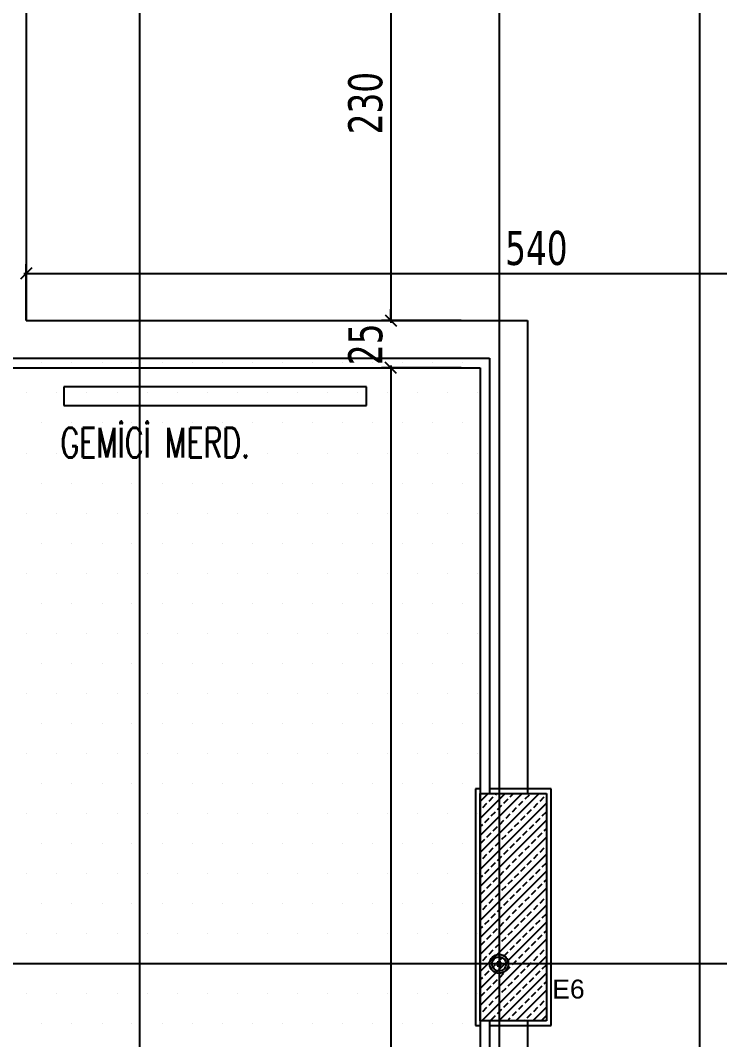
# Model space of a CAD drawing. Header units: millimetres. Extents: x 43168.9 to 43194.6, y -25545.1 to -25543.4.
# Drawn here: x 43175.4923 to 43175.5662, y -25544.3519 to -25544.2442 of the extents above; entities that cross this region are included whole.
import ezdxf

# ---------------------------------------------------------------- set-up
doc = ezdxf.new("R2010")
doc.units = ezdxf.units.MM
doc.header["$LTSCALE"] = 200
doc.linetypes.add('DASHDOT2', pattern=[0.5, 0.25, -0.125, 0, -0.125])
for name, color, linetype in [('aks_sgh', 5, 'DASHDOT2'), ('cam_sgh', 1, 'Continuous'), ('gor-4_sgh', 17, 'Continuous'), ('kolon-b.a_sgh', 6, 'Continuous'), ('merdi_sgh', 3, 'Continuous'), ('olcuic_sgh', 183, 'Continuous'), ('siva_sgh', 145, 'Continuous'), ('tarama-betonarme_sgh', 223, 'Continuous'), ('tarama-zemin_sgh', 197, 'Continuous'), ('yazi-merdi_sgh', 9, 'Continuous')]:
    doc.layers.add(name, color=color, linetype=linetype)
doc.styles.add('1-200', font='arial.ttf', dxfattribs={"height": 60})
doc.styles.add('dim', font='VERDANA.TTF', dxfattribs={"width": 0.7})
doc.styles.add('text3', font='simplex8.shx', dxfattribs={"width": 0.7})

msp = doc.modelspace()

# ---------------------------------------------------------------- hatches: boundary and pattern name
h = msp.add_hatch(color=256)
edge = h.paths.add_edge_path()
edge.add_arc((43175.54288, -25544.34392), 0.001, 0, 360)
edge = h.paths.add_edge_path(flags=16)
edge.add_arc((43175.54288, -25544.34392), 0.00075, 0, 360)

# ---------------------------------------------------------------- linework, layer by layer
at = {"color": 0, "linetype": 'ByBlock', "lineweight": -2}
for p, q in [((43175.49348, -25544.27036), (43175.49228, -25544.27156)), ((43175.49348, -25544.27036), (43175.49228, -25544.27156)), ((43175.53084, -25544.27532), (43175.53204, -25544.27652)), ((43175.53084, -25544.27532), (43175.53204, -25544.27652)), ((43175.53204, -25544.28152), (43175.53084, -25544.28032)), ((43175.53204, -25544.28152), (43175.53084, -25544.28032)), ((43175.54308, -25544.34372), (43175.54268, -25544.34372)), ((43175.54268, -25544.34372), (43175.54268, -25544.34412)), ((43175.54295, -25544.34385), (43175.54281, -25544.34399)), ((43175.54295, -25544.34399), (43175.54281, -25544.34385)), ((43175.54308, -25544.34412), (43175.54308, -25544.34372)), ((43175.54268, -25544.34412), (43175.54308, -25544.34412))]:
    msp.add_line(p, q, dxfattribs=at)
at = {"color": 0, "linetype": 'Continuous', "lineweight": -2}
for radius in [0.001, 0.00075]:
    msp.add_circle((43175.54288, -25544.34392), radius, dxfattribs=at)
at = {"layer": 'aks_sgh'}
for p, q in [((43175.50488, -25543.74092), (43175.50488, -25544.60992)), ((43175.54288, -25543.74092), (43175.54288, -25544.60992)), ((43175.80688, -25544.34392), (43175.00488, -25544.34392))]:
    msp.add_line(p, q, dxfattribs=at)
at = {"layer": 'cam_sgh'}
for p, q in [((43175.48888, -25544.27992), (43175.54188, -25544.27992)), ((43175.54188, -25544.27992), (43175.54188, -25544.32592)), ((43175.48788, -25544.28092), (43175.54088, -25544.28092)), ((43175.54088, -25544.28092), (43175.54088, -25544.46492)), ((43175.54188, -25544.34992), (43175.54188, -25544.46492))]:
    msp.add_line(p, q, dxfattribs=at)
at = {"layer": 'gor-4_sgh'}
for p, q in [((43175.49288, -25544.05092), (43175.49288, -25544.27592)), ((43175.49288, -25544.27592), (43175.54588, -25544.27592)), ((43175.54588, -25544.27592), (43175.54588, -25544.32592)), ((43175.54588, -25544.34992), (43175.54588, -25544.46492))]:
    msp.add_line(p, q, dxfattribs=at)
at = {"layer": 'kolon-b.a_sgh'}
for p, q in [((43175.54088, -25544.32592), (43175.54788, -25544.32592)), ((43175.54088, -25544.34992), (43175.54088, -25544.32592)), ((43175.54788, -25544.32592), (43175.54788, -25544.34992)), ((43175.54788, -25544.34992), (43175.54088, -25544.34992))]:
    msp.add_line(p, q, dxfattribs=at)
at = {"layer": 'merdi_sgh'}
for p, q in [((43175.49688, -25544.28292), (43175.49688, -25544.28492)), ((43175.52888, -25544.28292), (43175.49688, -25544.28292)), ((43175.52888, -25544.28492), (43175.52888, -25544.28292)), ((43175.49688, -25544.28492), (43175.52888, -25544.28492))]:
    msp.add_line(p, q, dxfattribs=at)
at = {"layer": 'olcuic_sgh'}
for p, q in [((43175.56407, -25543.87067), (43175.56407, -25544.54617)), ((43175.53144, -25544.22967), (43175.53144, -25544.27617)), ((43175.49288, -25544.27592), (43175.49288, -25544.26996)), ((43175.49288, -25544.27592), (43175.49288, -25544.26996)), ((43175.49263, -25544.27096), (43175.60113, -25544.27096)), ((43175.49288, -25544.27096), (43175.49408, -25544.27096)), ((43175.53144, -25544.27592), (43175.53144, -25544.27472)), ((43175.53888, -25544.27592), (43175.53044, -25544.27592)), ((43175.53888, -25544.27592), (43175.53044, -25544.27592)), ((43175.53888, -25544.28092), (43175.53044, -25544.28092)), ((43175.53888, -25544.28092), (43175.53044, -25544.28092)), ((43175.53144, -25544.28067), (43175.53144, -25544.46517)), ((43175.53144, -25544.28092), (43175.53144, -25544.28212))]:
    msp.add_line(p, q, dxfattribs=at)
at = {"layer": 'siva_sgh'}
for p, q in [((43175.54088, -25544.32542), (43175.54038, -25544.32542)), ((43175.54038, -25544.32542), (43175.54038, -25544.35042)), ((43175.54838, -25544.32542), (43175.54188, -25544.32542)), ((43175.54838, -25544.35042), (43175.54838, -25544.32542)), ((43175.54038, -25544.35042), (43175.54088, -25544.35042)), ((43175.54188, -25544.35042), (43175.54838, -25544.35042))]:
    msp.add_line(p, q, dxfattribs=at)
at = {"layer": 'tarama-betonarme_sgh'}
for p, q in [((43175.54088, -25544.32676), (43175.54172, -25544.32592)), ((43175.54088, -25544.32856), (43175.54351, -25544.32592)), ((43175.54088, -25544.33035), (43175.54531, -25544.32592)), ((43175.54088, -25544.33215), (43175.54711, -25544.32592)), ((43175.54182, -25544.32671), (43175.54227, -25544.32626)), ((43175.5425, -25544.32604), (43175.54262, -25544.32592)), ((43175.54339, -25544.32694), (43175.54384, -25544.32649)), ((43175.54407, -25544.32626), (43175.54441, -25544.32592)), ((43175.54497, -25544.32716), (43175.54541, -25544.32671)), ((43175.54564, -25544.32649), (43175.54609, -25544.32604)), ((43175.54721, -25544.32671), (43175.54766, -25544.32626)), ((43175.54088, -25544.33394), (43175.54788, -25544.32694)), ((43175.54088, -25544.32766), (43175.54092, -25544.32761)), ((43175.54115, -25544.32739), (43175.5416, -25544.32694)), ((43175.54205, -25544.32828), (43175.5425, -25544.32784)), ((43175.54272, -25544.32761), (43175.54317, -25544.32716)), ((43175.54429, -25544.32784), (43175.54474, -25544.32739)), ((43175.54586, -25544.32806), (43175.54631, -25544.32761)), ((43175.54654, -25544.32739), (43175.54699, -25544.32694)), ((43175.54744, -25544.32828), (43175.54788, -25544.32784)), ((43175.54088, -25544.33574), (43175.54788, -25544.32874)), ((43175.54137, -25544.32896), (43175.54182, -25544.32851)), ((43175.54295, -25544.32918), (43175.54339, -25544.32873)), ((43175.54362, -25544.32851), (43175.54407, -25544.32806)), ((43175.54452, -25544.32941), (43175.54497, -25544.32896)), ((43175.54519, -25544.32873), (43175.54564, -25544.32828)), ((43175.54676, -25544.32896), (43175.54721, -25544.32851)), ((43175.54088, -25544.32945), (43175.54115, -25544.32918)), ((43175.54227, -25544.32986), (43175.54272, -25544.32941)), ((43175.54384, -25544.33008), (43175.54429, -25544.32963)), ((43175.54541, -25544.33031), (43175.54586, -25544.32986)), ((43175.54609, -25544.32963), (43175.54654, -25544.32918)), ((43175.54766, -25544.32986), (43175.54788, -25544.32964)), ((43175.54088, -25544.33754), (43175.54788, -25544.33054)), ((43175.54092, -25544.3312), (43175.54137, -25544.33075)), ((43175.5416, -25544.33053), (43175.54205, -25544.33008)), ((43175.5425, -25544.33143), (43175.54295, -25544.33098)), ((43175.54317, -25544.33075), (43175.54362, -25544.33031)), ((43175.54474, -25544.33098), (43175.54519, -25544.33053)), ((43175.54631, -25544.3312), (43175.54676, -25544.33075)), ((43175.54699, -25544.33053), (43175.54744, -25544.33008)), ((43175.54182, -25544.3321), (43175.54227, -25544.33165)), ((43175.54339, -25544.33233), (43175.54384, -25544.33188)), ((43175.54407, -25544.33165), (43175.54452, -25544.3312)), ((43175.54497, -25544.33255), (43175.54541, -25544.3321)), ((43175.54564, -25544.33188), (43175.54609, -25544.33143)), ((43175.54721, -25544.3321), (43175.54766, -25544.33165)), ((43175.54088, -25544.33933), (43175.54788, -25544.33233)), ((43175.54088, -25544.33305), (43175.54092, -25544.333)), ((43175.54115, -25544.33278), (43175.5416, -25544.33233)), ((43175.54205, -25544.33367), (43175.5425, -25544.33322)), ((43175.54272, -25544.333), (43175.54317, -25544.33255)), ((43175.54429, -25544.33322), (43175.54474, -25544.33278)), ((43175.54586, -25544.33345), (43175.54631, -25544.333)), ((43175.54654, -25544.33278), (43175.54699, -25544.33233)), ((43175.54744, -25544.33367), (43175.54788, -25544.33323)), ((43175.54088, -25544.34113), (43175.54788, -25544.33413)), ((43175.54137, -25544.33435), (43175.54182, -25544.3339)), ((43175.54295, -25544.33457), (43175.54339, -25544.33412)), ((43175.54362, -25544.3339), (43175.54407, -25544.33345)), ((43175.54452, -25544.3348), (43175.54497, -25544.33435)), ((43175.54519, -25544.33412), (43175.54564, -25544.33367)), ((43175.54676, -25544.33435), (43175.54721, -25544.3339)), ((43175.54088, -25544.33484), (43175.54115, -25544.33457)), ((43175.54227, -25544.33524), (43175.54272, -25544.3348)), ((43175.54384, -25544.33547), (43175.54429, -25544.33502)), ((43175.54541, -25544.33569), (43175.54586, -25544.33524)), ((43175.54609, -25544.33502), (43175.54654, -25544.33457)), ((43175.54766, -25544.33524), (43175.54788, -25544.33503)), ((43175.54088, -25544.34292), (43175.54788, -25544.33592)), ((43175.54092, -25544.33659), (43175.54137, -25544.33614)), ((43175.5416, -25544.33592), (43175.54205, -25544.33547)), ((43175.5425, -25544.33682), (43175.54295, -25544.33637)), ((43175.54317, -25544.33614), (43175.54362, -25544.33569)), ((43175.54474, -25544.33637), (43175.54519, -25544.33592)), ((43175.54631, -25544.33659), (43175.54676, -25544.33614)), ((43175.54699, -25544.33592), (43175.54744, -25544.33547)), ((43175.54182, -25544.33749), (43175.54227, -25544.33704)), ((43175.54339, -25544.33771), (43175.54384, -25544.33727)), ((43175.54407, -25544.33704), (43175.54452, -25544.33659)), ((43175.54497, -25544.33794), (43175.54541, -25544.33749)), ((43175.54564, -25544.33727), (43175.54609, -25544.33682)), ((43175.54721, -25544.33749), (43175.54766, -25544.33704)), ((43175.54088, -25544.34472), (43175.54788, -25544.33772)), ((43175.54088, -25544.33843), (43175.54092, -25544.33839)), ((43175.54115, -25544.33816), (43175.5416, -25544.33771)), ((43175.54205, -25544.33906), (43175.5425, -25544.33861)), ((43175.54272, -25544.33839), (43175.54317, -25544.33794)), ((43175.54429, -25544.33861), (43175.54474, -25544.33816)), ((43175.54586, -25544.33884), (43175.54631, -25544.33839)), ((43175.54654, -25544.33816), (43175.54699, -25544.33771)), ((43175.54744, -25544.33906), (43175.54788, -25544.33862)), ((43175.54088, -25544.34652), (43175.54788, -25544.33952)), ((43175.54137, -25544.33973), (43175.54182, -25544.33929)), ((43175.54295, -25544.33996), (43175.54339, -25544.33951)), ((43175.54362, -25544.33929), (43175.54407, -25544.33884)), ((43175.54452, -25544.34018), (43175.54497, -25544.33973)), ((43175.54519, -25544.33951), (43175.54564, -25544.33906)), ((43175.54676, -25544.33973), (43175.54721, -25544.33929)), ((43175.54088, -25544.34023), (43175.54115, -25544.33996)), ((43175.54227, -25544.34063), (43175.54272, -25544.34018)), ((43175.54384, -25544.34086), (43175.54429, -25544.34041)), ((43175.54541, -25544.34108), (43175.54586, -25544.34063)), ((43175.54609, -25544.34041), (43175.54654, -25544.33996)), ((43175.54766, -25544.34063), (43175.54788, -25544.34041)), ((43175.54088, -25544.34831), (43175.54788, -25544.34131)), ((43175.54092, -25544.34198), (43175.54137, -25544.34153)), ((43175.5416, -25544.34131), (43175.54205, -25544.34086)), ((43175.5425, -25544.3422), (43175.54295, -25544.34176)), ((43175.54317, -25544.34153), (43175.54362, -25544.34108)), ((43175.54474, -25544.34176), (43175.54519, -25544.34131)), ((43175.54631, -25544.34198), (43175.54676, -25544.34153)), ((43175.54699, -25544.34131), (43175.54744, -25544.34086)), ((43175.54182, -25544.34288), (43175.54227, -25544.34243)), ((43175.54339, -25544.3431), (43175.54384, -25544.34265)), ((43175.54407, -25544.34243), (43175.54452, -25544.34198)), ((43175.54497, -25544.34333), (43175.54541, -25544.34288)), ((43175.54564, -25544.34265), (43175.54609, -25544.3422)), ((43175.54721, -25544.34288), (43175.54766, -25544.34243)), ((43175.54088, -25544.34382), (43175.54092, -25544.34378)), ((43175.54107, -25544.34992), (43175.54788, -25544.34311)), ((43175.54115, -25544.34355), (43175.5416, -25544.3431)), ((43175.54205, -25544.34445), (43175.5425, -25544.344)), ((43175.54272, -25544.34378), (43175.54317, -25544.34333)), ((43175.54429, -25544.344), (43175.54474, -25544.34355)), ((43175.54586, -25544.34422), (43175.54631, -25544.34378)), ((43175.54654, -25544.34355), (43175.54699, -25544.3431)), ((43175.54744, -25544.34445), (43175.54788, -25544.34401)), ((43175.54137, -25544.34512), (43175.54182, -25544.34467)), ((43175.54286, -25544.34992), (43175.54788, -25544.3449)), ((43175.54295, -25544.34535), (43175.54339, -25544.3449)), ((43175.54362, -25544.34467), (43175.54407, -25544.34422)), ((43175.54452, -25544.34557), (43175.54497, -25544.34512)), ((43175.54519, -25544.3449), (43175.54564, -25544.34445)), ((43175.54676, -25544.34512), (43175.54721, -25544.34467)), ((43175.54088, -25544.34562), (43175.54115, -25544.34535)), ((43175.54227, -25544.34602), (43175.54272, -25544.34557)), ((43175.54384, -25544.34625), (43175.54429, -25544.3458)), ((43175.54541, -25544.34647), (43175.54586, -25544.34602)), ((43175.54609, -25544.3458), (43175.54654, -25544.34535)), ((43175.54766, -25544.34602), (43175.54788, -25544.3458)), ((43175.54092, -25544.34737), (43175.54137, -25544.34692)), ((43175.5416, -25544.34669), (43175.54205, -25544.34625)), ((43175.5425, -25544.34759), (43175.54295, -25544.34714)), ((43175.54317, -25544.34692), (43175.54362, -25544.34647)), ((43175.54466, -25544.34992), (43175.54788, -25544.3467)), ((43175.54474, -25544.34714), (43175.54519, -25544.34669)), ((43175.54631, -25544.34737), (43175.54676, -25544.34692)), ((43175.54699, -25544.34669), (43175.54744, -25544.34625)), ((43175.54182, -25544.34827), (43175.54227, -25544.34782)), ((43175.54339, -25544.34849), (43175.54384, -25544.34804)), ((43175.54407, -25544.34782), (43175.54452, -25544.34737)), ((43175.54497, -25544.34872), (43175.54541, -25544.34827)), ((43175.54564, -25544.34804), (43175.54609, -25544.34759)), ((43175.54721, -25544.34827), (43175.54766, -25544.34782)), ((43175.54088, -25544.34921), (43175.54092, -25544.34916)), ((43175.54115, -25544.34894), (43175.5416, -25544.34849)), ((43175.54205, -25544.34984), (43175.5425, -25544.34939)), ((43175.54272, -25544.34916), (43175.54317, -25544.34872)), ((43175.54429, -25544.34939), (43175.54474, -25544.34894)), ((43175.54586, -25544.34961), (43175.54631, -25544.34916)), ((43175.54646, -25544.34992), (43175.54788, -25544.3485)), ((43175.54654, -25544.34894), (43175.54699, -25544.34849)), ((43175.54744, -25544.34984), (43175.54788, -25544.34939)), ((43175.54376, -25544.34992), (43175.54407, -25544.34961)), ((43175.54556, -25544.34992), (43175.54564, -25544.34984))]:
    msp.add_line(p, q, dxfattribs=at)
at = {"layer": 'tarama-zemin_sgh'}
for p, q in [((43175.49455, -25544.2804), (43175.49455, -25544.2804)), ((43175.49772, -25544.2804), (43175.49772, -25544.2804)), ((43175.5009, -25544.2804), (43175.5009, -25544.2804)), ((43175.50407, -25544.2804), (43175.50407, -25544.2804)), ((43175.50725, -25544.2804), (43175.50725, -25544.2804)), ((43175.51042, -25544.2804), (43175.51042, -25544.2804)), ((43175.5136, -25544.2804), (43175.5136, -25544.2804)), ((43175.51677, -25544.2804), (43175.51677, -25544.2804)), ((43175.51995, -25544.2804), (43175.51995, -25544.2804)), ((43175.52312, -25544.2804), (43175.52312, -25544.2804)), ((43175.5263, -25544.2804), (43175.5263, -25544.2804)), ((43175.52947, -25544.2804), (43175.52947, -25544.2804)), ((43175.53265, -25544.2804), (43175.53265, -25544.2804)), ((43175.53582, -25544.2804), (43175.53582, -25544.2804)), ((43175.539, -25544.2804), (43175.539, -25544.2804)), ((43175.49296, -25544.28358), (43175.49296, -25544.28358)), ((43175.49614, -25544.28358), (43175.49614, -25544.28358)), ((43175.49931, -25544.28358), (43175.49931, -25544.28358)), ((43175.50249, -25544.28358), (43175.50249, -25544.28358)), ((43175.50566, -25544.28358), (43175.50566, -25544.28358)), ((43175.50884, -25544.28358), (43175.50884, -25544.28358)), ((43175.51201, -25544.28358), (43175.51201, -25544.28358)), ((43175.51519, -25544.28358), (43175.51519, -25544.28358)), ((43175.51836, -25544.28358), (43175.51836, -25544.28358)), ((43175.52154, -25544.28358), (43175.52154, -25544.28358)), ((43175.52471, -25544.28358), (43175.52471, -25544.28358)), ((43175.52789, -25544.28358), (43175.52789, -25544.28358)), ((43175.53106, -25544.28358), (43175.53106, -25544.28358)), ((43175.53424, -25544.28358), (43175.53424, -25544.28358)), ((43175.53741, -25544.28358), (43175.53741, -25544.28358)), ((43175.54059, -25544.28358), (43175.54059, -25544.28358)), ((43175.49455, -25544.28675), (43175.49455, -25544.28675)), ((43175.49772, -25544.28675), (43175.49772, -25544.28675)), ((43175.5009, -25544.28675), (43175.5009, -25544.28675)), ((43175.50407, -25544.28675), (43175.50407, -25544.28675)), ((43175.50725, -25544.28675), (43175.50725, -25544.28675)), ((43175.51042, -25544.28675), (43175.51042, -25544.28675)), ((43175.5136, -25544.28675), (43175.5136, -25544.28675)), ((43175.51677, -25544.28675), (43175.51677, -25544.28675)), ((43175.51995, -25544.28675), (43175.51995, -25544.28675)), ((43175.52312, -25544.28675), (43175.52312, -25544.28675)), ((43175.5263, -25544.28675), (43175.5263, -25544.28675)), ((43175.52947, -25544.28675), (43175.52947, -25544.28675)), ((43175.53265, -25544.28675), (43175.53265, -25544.28675)), ((43175.53582, -25544.28675), (43175.53582, -25544.28675)), ((43175.539, -25544.28675), (43175.539, -25544.28675)), ((43175.49296, -25544.28993), (43175.49296, -25544.28993)), ((43175.49614, -25544.28993), (43175.49614, -25544.28993)), ((43175.49931, -25544.28993), (43175.49931, -25544.28993)), ((43175.50249, -25544.28993), (43175.50249, -25544.28993)), ((43175.50566, -25544.28993), (43175.50566, -25544.28993)), ((43175.50884, -25544.28993), (43175.50884, -25544.28993)), ((43175.51201, -25544.28993), (43175.51201, -25544.28993)), ((43175.51519, -25544.28993), (43175.51519, -25544.28993)), ((43175.51836, -25544.28993), (43175.51836, -25544.28993)), ((43175.52154, -25544.28993), (43175.52154, -25544.28993)), ((43175.52471, -25544.28993), (43175.52471, -25544.28993)), ((43175.52789, -25544.28993), (43175.52789, -25544.28993)), ((43175.53106, -25544.28993), (43175.53106, -25544.28993)), ((43175.53424, -25544.28993), (43175.53424, -25544.28993)), ((43175.53741, -25544.28993), (43175.53741, -25544.28993)), ((43175.54059, -25544.28993), (43175.54059, -25544.28993)), ((43175.49455, -25544.2931), (43175.49455, -25544.2931)), ((43175.49772, -25544.2931), (43175.49772, -25544.2931)), ((43175.5009, -25544.2931), (43175.5009, -25544.2931)), ((43175.50407, -25544.2931), (43175.50407, -25544.2931)), ((43175.50725, -25544.2931), (43175.50725, -25544.2931)), ((43175.51042, -25544.2931), (43175.51042, -25544.2931)), ((43175.5136, -25544.2931), (43175.5136, -25544.2931)), ((43175.51677, -25544.2931), (43175.51677, -25544.2931)), ((43175.51995, -25544.2931), (43175.51995, -25544.2931)), ((43175.52312, -25544.2931), (43175.52312, -25544.2931)), ((43175.5263, -25544.2931), (43175.5263, -25544.2931)), ((43175.52947, -25544.2931), (43175.52947, -25544.2931)), ((43175.53265, -25544.2931), (43175.53265, -25544.2931)), ((43175.53582, -25544.2931), (43175.53582, -25544.2931)), ((43175.539, -25544.2931), (43175.539, -25544.2931)), ((43175.49296, -25544.29628), (43175.49296, -25544.29628)), ((43175.49614, -25544.29628), (43175.49614, -25544.29628)), ((43175.49931, -25544.29628), (43175.49931, -25544.29628)), ((43175.50249, -25544.29628), (43175.50249, -25544.29628)), ((43175.50566, -25544.29628), (43175.50566, -25544.29628)), ((43175.50884, -25544.29628), (43175.50884, -25544.29628)), ((43175.51201, -25544.29628), (43175.51201, -25544.29628)), ((43175.51519, -25544.29628), (43175.51519, -25544.29628)), ((43175.51836, -25544.29628), (43175.51836, -25544.29628)), ((43175.52154, -25544.29628), (43175.52154, -25544.29628)), ((43175.52471, -25544.29628), (43175.52471, -25544.29628)), ((43175.52789, -25544.29628), (43175.52789, -25544.29628)), ((43175.53106, -25544.29628), (43175.53106, -25544.29628)), ((43175.53424, -25544.29628), (43175.53424, -25544.29628)), ((43175.53741, -25544.29628), (43175.53741, -25544.29628)), ((43175.54059, -25544.29628), (43175.54059, -25544.29628)), ((43175.49455, -25544.29945), (43175.49455, -25544.29945)), ((43175.49772, -25544.29945), (43175.49772, -25544.29945)), ((43175.5009, -25544.29945), (43175.5009, -25544.29945)), ((43175.50407, -25544.29945), (43175.50407, -25544.29945)), ((43175.50725, -25544.29945), (43175.50725, -25544.29945)), ((43175.51042, -25544.29945), (43175.51042, -25544.29945)), ((43175.5136, -25544.29945), (43175.5136, -25544.29945)), ((43175.51677, -25544.29945), (43175.51677, -25544.29945)), ((43175.51995, -25544.29945), (43175.51995, -25544.29945)), ((43175.52312, -25544.29945), (43175.52312, -25544.29945)), ((43175.5263, -25544.29945), (43175.5263, -25544.29945)), ((43175.52947, -25544.29945), (43175.52947, -25544.29945)), ((43175.53265, -25544.29945), (43175.53265, -25544.29945)), ((43175.53582, -25544.29945), (43175.53582, -25544.29945)), ((43175.539, -25544.29945), (43175.539, -25544.29945)), ((43175.49296, -25544.30263), (43175.49296, -25544.30263)), ((43175.49614, -25544.30263), (43175.49614, -25544.30263)), ((43175.49931, -25544.30263), (43175.49931, -25544.30263)), ((43175.50249, -25544.30263), (43175.50249, -25544.30263)), ((43175.50566, -25544.30263), (43175.50566, -25544.30263)), ((43175.50884, -25544.30263), (43175.50884, -25544.30263)), ((43175.51201, -25544.30263), (43175.51201, -25544.30263)), ((43175.51519, -25544.30263), (43175.51519, -25544.30263)), ((43175.51836, -25544.30263), (43175.51836, -25544.30263)), ((43175.52154, -25544.30263), (43175.52154, -25544.30263)), ((43175.52471, -25544.30263), (43175.52471, -25544.30263)), ((43175.52789, -25544.30263), (43175.52789, -25544.30263)), ((43175.53106, -25544.30263), (43175.53106, -25544.30263)), ((43175.53424, -25544.30263), (43175.53424, -25544.30263)), ((43175.53741, -25544.30263), (43175.53741, -25544.30263)), ((43175.54059, -25544.30263), (43175.54059, -25544.30263)), ((43175.49455, -25544.3058), (43175.49455, -25544.3058)), ((43175.49772, -25544.3058), (43175.49772, -25544.3058)), ((43175.5009, -25544.3058), (43175.5009, -25544.3058)), ((43175.50407, -25544.3058), (43175.50407, -25544.3058)), ((43175.50725, -25544.3058), (43175.50725, -25544.3058)), ((43175.51042, -25544.3058), (43175.51042, -25544.3058)), ((43175.5136, -25544.3058), (43175.5136, -25544.3058)), ((43175.51677, -25544.3058), (43175.51677, -25544.3058)), ((43175.51995, -25544.3058), (43175.51995, -25544.3058)), ((43175.52312, -25544.3058), (43175.52312, -25544.3058)), ((43175.5263, -25544.3058), (43175.5263, -25544.3058)), ((43175.52947, -25544.3058), (43175.52947, -25544.3058)), ((43175.53265, -25544.3058), (43175.53265, -25544.3058)), ((43175.53582, -25544.3058), (43175.53582, -25544.3058)), ((43175.539, -25544.3058), (43175.539, -25544.3058)), ((43175.49296, -25544.30898), (43175.49296, -25544.30898)), ((43175.49614, -25544.30898), (43175.49614, -25544.30898)), ((43175.49931, -25544.30898), (43175.49931, -25544.30898)), ((43175.50249, -25544.30898), (43175.50249, -25544.30898)), ((43175.50566, -25544.30898), (43175.50566, -25544.30898)), ((43175.50884, -25544.30898), (43175.50884, -25544.30898)), ((43175.51201, -25544.30898), (43175.51201, -25544.30898)), ((43175.51519, -25544.30898), (43175.51519, -25544.30898)), ((43175.51836, -25544.30898), (43175.51836, -25544.30898)), ((43175.52154, -25544.30898), (43175.52154, -25544.30898)), ((43175.52471, -25544.30898), (43175.52471, -25544.30898)), ((43175.52789, -25544.30898), (43175.52789, -25544.30898)), ((43175.53106, -25544.30898), (43175.53106, -25544.30898)), ((43175.53424, -25544.30898), (43175.53424, -25544.30898)), ((43175.53741, -25544.30898), (43175.53741, -25544.30898)), ((43175.54059, -25544.30898), (43175.54059, -25544.30898)), ((43175.49455, -25544.31215), (43175.49455, -25544.31215)), ((43175.49772, -25544.31215), (43175.49772, -25544.31215)), ((43175.5009, -25544.31215), (43175.5009, -25544.31215)), ((43175.50407, -25544.31215), (43175.50407, -25544.31215)), ((43175.50725, -25544.31215), (43175.50725, -25544.31215)), ((43175.51042, -25544.31215), (43175.51042, -25544.31215)), ((43175.5136, -25544.31215), (43175.5136, -25544.31215)), ((43175.51677, -25544.31215), (43175.51677, -25544.31215)), ((43175.51995, -25544.31215), (43175.51995, -25544.31215)), ((43175.52312, -25544.31215), (43175.52312, -25544.31215)), ((43175.5263, -25544.31215), (43175.5263, -25544.31215)), ((43175.52947, -25544.31215), (43175.52947, -25544.31215)), ((43175.53265, -25544.31215), (43175.53265, -25544.31215)), ((43175.53582, -25544.31215), (43175.53582, -25544.31215)), ((43175.539, -25544.31215), (43175.539, -25544.31215)), ((43175.49296, -25544.31533), (43175.49296, -25544.31533)), ((43175.49614, -25544.31533), (43175.49614, -25544.31533)), ((43175.49931, -25544.31533), (43175.49931, -25544.31533)), ((43175.50249, -25544.31533), (43175.50249, -25544.31533)), ((43175.50566, -25544.31533), (43175.50566, -25544.31533)), ((43175.50884, -25544.31533), (43175.50884, -25544.31533)), ((43175.51201, -25544.31533), (43175.51201, -25544.31533)), ((43175.51519, -25544.31533), (43175.51519, -25544.31533)), ((43175.51836, -25544.31533), (43175.51836, -25544.31533)), ((43175.52154, -25544.31533), (43175.52154, -25544.31533)), ((43175.52471, -25544.31533), (43175.52471, -25544.31533)), ((43175.52789, -25544.31533), (43175.52789, -25544.31533)), ((43175.53106, -25544.31533), (43175.53106, -25544.31533)), ((43175.53424, -25544.31533), (43175.53424, -25544.31533)), ((43175.53741, -25544.31533), (43175.53741, -25544.31533)), ((43175.54059, -25544.31533), (43175.54059, -25544.31533)), ((43175.49455, -25544.3185), (43175.49455, -25544.3185)), ((43175.49772, -25544.3185), (43175.49772, -25544.3185)), ((43175.5009, -25544.3185), (43175.5009, -25544.3185)), ((43175.50407, -25544.3185), (43175.50407, -25544.3185)), ((43175.50725, -25544.3185), (43175.50725, -25544.3185)), ((43175.51042, -25544.3185), (43175.51042, -25544.3185)), ((43175.5136, -25544.3185), (43175.5136, -25544.3185)), ((43175.51677, -25544.3185), (43175.51677, -25544.3185)), ((43175.51995, -25544.3185), (43175.51995, -25544.3185)), ((43175.52312, -25544.3185), (43175.52312, -25544.3185)), ((43175.5263, -25544.3185), (43175.5263, -25544.3185)), ((43175.52947, -25544.3185), (43175.52947, -25544.3185)), ((43175.53265, -25544.3185), (43175.53265, -25544.3185)), ((43175.53582, -25544.3185), (43175.53582, -25544.3185)), ((43175.539, -25544.3185), (43175.539, -25544.3185)), ((43175.49296, -25544.32168), (43175.49296, -25544.32168)), ((43175.49614, -25544.32168), (43175.49614, -25544.32168)), ((43175.49931, -25544.32168), (43175.49931, -25544.32168)), ((43175.50249, -25544.32168), (43175.50249, -25544.32168)), ((43175.50566, -25544.32168), (43175.50566, -25544.32168)), ((43175.50884, -25544.32168), (43175.50884, -25544.32168)), ((43175.51201, -25544.32168), (43175.51201, -25544.32168)), ((43175.51519, -25544.32168), (43175.51519, -25544.32168)), ((43175.51836, -25544.32168), (43175.51836, -25544.32168)), ((43175.52154, -25544.32168), (43175.52154, -25544.32168)), ((43175.52471, -25544.32168), (43175.52471, -25544.32168)), ((43175.52789, -25544.32168), (43175.52789, -25544.32168)), ((43175.53106, -25544.32168), (43175.53106, -25544.32168)), ((43175.53424, -25544.32168), (43175.53424, -25544.32168)), ((43175.53741, -25544.32168), (43175.53741, -25544.32168)), ((43175.54059, -25544.32168), (43175.54059, -25544.32168)), ((43175.49455, -25544.32485), (43175.49455, -25544.32485)), ((43175.49772, -25544.32485), (43175.49772, -25544.32485)), ((43175.5009, -25544.32485), (43175.5009, -25544.32485)), ((43175.50407, -25544.32485), (43175.50407, -25544.32485)), ((43175.50725, -25544.32485), (43175.50725, -25544.32485)), ((43175.51042, -25544.32485), (43175.51042, -25544.32485)), ((43175.5136, -25544.32485), (43175.5136, -25544.32485)), ((43175.51677, -25544.32485), (43175.51677, -25544.32485)), ((43175.51995, -25544.32485), (43175.51995, -25544.32485)), ((43175.52312, -25544.32485), (43175.52312, -25544.32485)), ((43175.5263, -25544.32485), (43175.5263, -25544.32485)), ((43175.52947, -25544.32485), (43175.52947, -25544.32485)), ((43175.53265, -25544.32485), (43175.53265, -25544.32485)), ((43175.53582, -25544.32485), (43175.53582, -25544.32485)), ((43175.539, -25544.32485), (43175.539, -25544.32485)), ((43175.49296, -25544.32803), (43175.49296, -25544.32803)), ((43175.49614, -25544.32803), (43175.49614, -25544.32803)), ((43175.49931, -25544.32803), (43175.49931, -25544.32803)), ((43175.50249, -25544.32803), (43175.50249, -25544.32803)), ((43175.50566, -25544.32803), (43175.50566, -25544.32803)), ((43175.50884, -25544.32803), (43175.50884, -25544.32803)), ((43175.51201, -25544.32803), (43175.51201, -25544.32803)), ((43175.51519, -25544.32803), (43175.51519, -25544.32803)), ((43175.51836, -25544.32803), (43175.51836, -25544.32803)), ((43175.52154, -25544.32803), (43175.52154, -25544.32803)), ((43175.52471, -25544.32803), (43175.52471, -25544.32803)), ((43175.52789, -25544.32803), (43175.52789, -25544.32803)), ((43175.53106, -25544.32803), (43175.53106, -25544.32803)), ((43175.53424, -25544.32803), (43175.53424, -25544.32803)), ((43175.53741, -25544.32803), (43175.53741, -25544.32803)), ((43175.54059, -25544.32803), (43175.54059, -25544.32803)), ((43175.49455, -25544.3312), (43175.49455, -25544.3312)), ((43175.49772, -25544.3312), (43175.49772, -25544.3312)), ((43175.5009, -25544.3312), (43175.5009, -25544.3312)), ((43175.50407, -25544.3312), (43175.50407, -25544.3312)), ((43175.50725, -25544.3312), (43175.50725, -25544.3312)), ((43175.51042, -25544.3312), (43175.51042, -25544.3312)), ((43175.5136, -25544.3312), (43175.5136, -25544.3312)), ((43175.51677, -25544.3312), (43175.51677, -25544.3312)), ((43175.51995, -25544.3312), (43175.51995, -25544.3312)), ((43175.52312, -25544.3312), (43175.52312, -25544.3312)), ((43175.5263, -25544.3312), (43175.5263, -25544.3312)), ((43175.52947, -25544.3312), (43175.52947, -25544.3312)), ((43175.53265, -25544.3312), (43175.53265, -25544.3312)), ((43175.53582, -25544.3312), (43175.53582, -25544.3312)), ((43175.539, -25544.3312), (43175.539, -25544.3312)), ((43175.49296, -25544.33438), (43175.49296, -25544.33438)), ((43175.49614, -25544.33438), (43175.49614, -25544.33438)), ((43175.49931, -25544.33438), (43175.49931, -25544.33438)), ((43175.50249, -25544.33438), (43175.50249, -25544.33438)), ((43175.50566, -25544.33438), (43175.50566, -25544.33438)), ((43175.50884, -25544.33438), (43175.50884, -25544.33438)), ((43175.51201, -25544.33438), (43175.51201, -25544.33438)), ((43175.51519, -25544.33438), (43175.51519, -25544.33438)), ((43175.51836, -25544.33438), (43175.51836, -25544.33438)), ((43175.52154, -25544.33438), (43175.52154, -25544.33438)), ((43175.52471, -25544.33438), (43175.52471, -25544.33438)), ((43175.52789, -25544.33438), (43175.52789, -25544.33438)), ((43175.53106, -25544.33438), (43175.53106, -25544.33438)), ((43175.53424, -25544.33438), (43175.53424, -25544.33438)), ((43175.53741, -25544.33438), (43175.53741, -25544.33438)), ((43175.54059, -25544.33438), (43175.54059, -25544.33438)), ((43175.49455, -25544.33755), (43175.49455, -25544.33755)), ((43175.49772, -25544.33755), (43175.49772, -25544.33755)), ((43175.5009, -25544.33755), (43175.5009, -25544.33755)), ((43175.50407, -25544.33755), (43175.50407, -25544.33755)), ((43175.50725, -25544.33755), (43175.50725, -25544.33755)), ((43175.51042, -25544.33755), (43175.51042, -25544.33755)), ((43175.5136, -25544.33755), (43175.5136, -25544.33755)), ((43175.51677, -25544.33755), (43175.51677, -25544.33755)), ((43175.51995, -25544.33755), (43175.51995, -25544.33755)), ((43175.52312, -25544.33755), (43175.52312, -25544.33755)), ((43175.5263, -25544.33755), (43175.5263, -25544.33755)), ((43175.52947, -25544.33755), (43175.52947, -25544.33755)), ((43175.53265, -25544.33755), (43175.53265, -25544.33755)), ((43175.53582, -25544.33755), (43175.53582, -25544.33755)), ((43175.539, -25544.33755), (43175.539, -25544.33755)), ((43175.49296, -25544.34073), (43175.49296, -25544.34073)), ((43175.49614, -25544.34073), (43175.49614, -25544.34073)), ((43175.49931, -25544.34073), (43175.49931, -25544.34073)), ((43175.50249, -25544.34073), (43175.50249, -25544.34073)), ((43175.50566, -25544.34073), (43175.50566, -25544.34073)), ((43175.50884, -25544.34073), (43175.50884, -25544.34073)), ((43175.51201, -25544.34073), (43175.51201, -25544.34073)), ((43175.51519, -25544.34073), (43175.51519, -25544.34073)), ((43175.51836, -25544.34073), (43175.51836, -25544.34073)), ((43175.52154, -25544.34073), (43175.52154, -25544.34073)), ((43175.52471, -25544.34073), (43175.52471, -25544.34073)), ((43175.52789, -25544.34073), (43175.52789, -25544.34073)), ((43175.53106, -25544.34073), (43175.53106, -25544.34073)), ((43175.53424, -25544.34073), (43175.53424, -25544.34073)), ((43175.53741, -25544.34073), (43175.53741, -25544.34073)), ((43175.54059, -25544.34073), (43175.54059, -25544.34073)), ((43175.49455, -25544.3439), (43175.49455, -25544.3439)), ((43175.49772, -25544.3439), (43175.49772, -25544.3439)), ((43175.5009, -25544.3439), (43175.5009, -25544.3439)), ((43175.50407, -25544.3439), (43175.50407, -25544.3439)), ((43175.50725, -25544.3439), (43175.50725, -25544.3439)), ((43175.51042, -25544.3439), (43175.51042, -25544.3439)), ((43175.5136, -25544.3439), (43175.5136, -25544.3439)), ((43175.51677, -25544.3439), (43175.51677, -25544.3439)), ((43175.51995, -25544.3439), (43175.51995, -25544.3439)), ((43175.52312, -25544.3439), (43175.52312, -25544.3439)), ((43175.5263, -25544.3439), (43175.5263, -25544.3439)), ((43175.52947, -25544.3439), (43175.52947, -25544.3439)), ((43175.53265, -25544.3439), (43175.53265, -25544.3439)), ((43175.53582, -25544.3439), (43175.53582, -25544.3439)), ((43175.539, -25544.3439), (43175.539, -25544.3439)), ((43175.49296, -25544.34708), (43175.49296, -25544.34708)), ((43175.49614, -25544.34708), (43175.49614, -25544.34708)), ((43175.49931, -25544.34708), (43175.49931, -25544.34708)), ((43175.50249, -25544.34708), (43175.50249, -25544.34708)), ((43175.50566, -25544.34708), (43175.50566, -25544.34708)), ((43175.50884, -25544.34708), (43175.50884, -25544.34708)), ((43175.51201, -25544.34708), (43175.51201, -25544.34708)), ((43175.51519, -25544.34708), (43175.51519, -25544.34708)), ((43175.51836, -25544.34708), (43175.51836, -25544.34708)), ((43175.52154, -25544.34708), (43175.52154, -25544.34708)), ((43175.52471, -25544.34708), (43175.52471, -25544.34708)), ((43175.52789, -25544.34708), (43175.52789, -25544.34708)), ((43175.53106, -25544.34708), (43175.53106, -25544.34708)), ((43175.53424, -25544.34708), (43175.53424, -25544.34708)), ((43175.53741, -25544.34708), (43175.53741, -25544.34708)), ((43175.54059, -25544.34708), (43175.54059, -25544.34708)), ((43175.49455, -25544.35025), (43175.49455, -25544.35025)), ((43175.49772, -25544.35025), (43175.49772, -25544.35025)), ((43175.5009, -25544.35025), (43175.5009, -25544.35025)), ((43175.50407, -25544.35025), (43175.50407, -25544.35025)), ((43175.50725, -25544.35025), (43175.50725, -25544.35025)), ((43175.51042, -25544.35025), (43175.51042, -25544.35025)), ((43175.5136, -25544.35025), (43175.5136, -25544.35025)), ((43175.51677, -25544.35025), (43175.51677, -25544.35025)), ((43175.51995, -25544.35025), (43175.51995, -25544.35025)), ((43175.52312, -25544.35025), (43175.52312, -25544.35025)), ((43175.5263, -25544.35025), (43175.5263, -25544.35025)), ((43175.52947, -25544.35025), (43175.52947, -25544.35025)), ((43175.53265, -25544.35025), (43175.53265, -25544.35025)), ((43175.53582, -25544.35025), (43175.53582, -25544.35025)), ((43175.539, -25544.35025), (43175.539, -25544.35025))]:
    msp.add_line(p, q, dxfattribs=at)

# ---------------------------------------------------------------- texts
at = {"layer": 'aks_sgh', "style": '1-200'}
msp.add_text('E6', height=0.002, rotation=0, dxfattribs=at).set_placement((43175.54851, -25544.34758))
at = {"layer": 'olcuic_sgh', "color": 2, "style": 'dim', "width": 0.7}
for s, p in [('230', (43175.53053, -25544.25625)), ('25', (43175.53053, -25544.28064))]:
    msp.add_text(s, height=0.0036, rotation=90, dxfattribs=at).set_placement(p)
msp.add_text('540', height=0.0036, dxfattribs=at).set_placement((43175.54353, -25544.27005))
at = {"layer": 'yazi-merdi_sgh', "style": 'text3', "width": 0.7}
msp.add_text('GEMİCİ MERD.', height=0.00315, dxfattribs=at).set_placement((43175.49651, -25544.29041))

doc.saveas('drawing.dxf')
